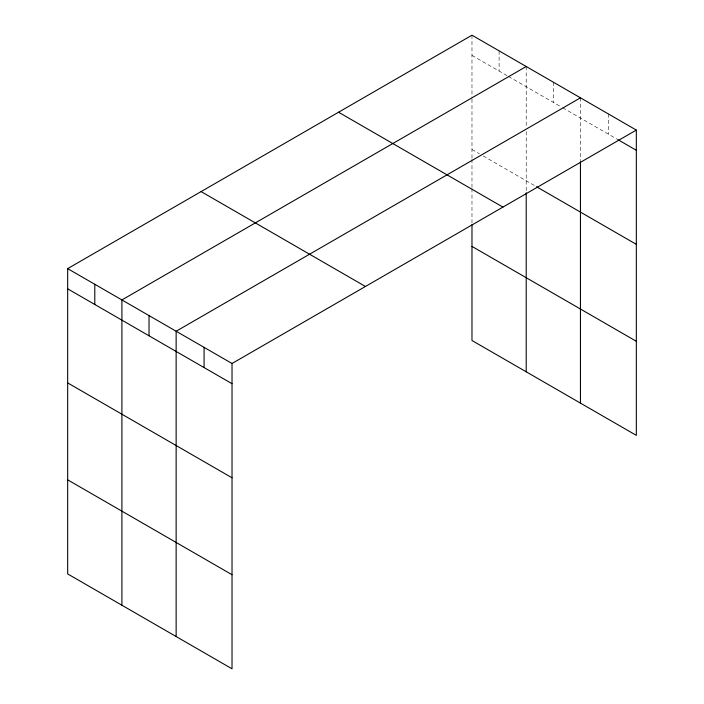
<?xml version="1.0" encoding="UTF-8"?>
<svg xmlns="http://www.w3.org/2000/svg" width="704" height="704" viewBox="0 0 704 704"><rect width="100%" height="100%" fill="white"/><g stroke="black" fill="none" stroke-linecap="round" stroke-linejoin="round"><path stroke-width="0.53" stroke-dasharray="3.52 2.64" d="M471.979 55.396L507.514 75.918M508.446 76.454L561.748 107.228M562.681 107.765L616.766 138.987M471.979 149.477L479.459 153.798M483.199 155.962L535.568 186.19M608.388 113.951L608.388 134.147M580.448 97.821L580.448 160.688M553.335 82.166L553.335 102.362M526.214 66.51L526.214 127.186M526.214 131.56L526.214 191.682M499.101 50.855L499.101 71.051M471.979 35.2L471.979 98.067M471.979 99.158L471.979 158.198M471.979 159.28L471.979 187.598M471.979 188.69L471.979 223.538"/><path stroke-width="1.06" d="M636.328 130.082L471.979 35.2L67.672 268.629L67.672 573.918L232.021 668.8L232.021 363.502L636.328 130.082L636.328 435.371L471.979 340.498L471.979 224.629M526.214 66.51L121.906 299.939L121.906 605.229M580.448 97.821L176.141 331.25L176.141 636.539M617.698 139.524L636.328 150.278M536.501 186.727L636.328 244.358M338.562 112.226L502.902 207.108M471.979 246.409L636.328 341.29M201.098 191.594L365.438 286.475M67.672 268.629L232.021 363.502M67.672 288.825L232.021 383.706M67.672 382.906L232.021 477.787M67.672 479.838L232.021 574.719M580.448 161.779L580.448 403.119M526.214 192.773L526.214 371.809M204.081 347.38L204.081 367.576M149.028 315.594L149.028 335.79M94.794 284.284L94.794 304.48"/></g></svg>
